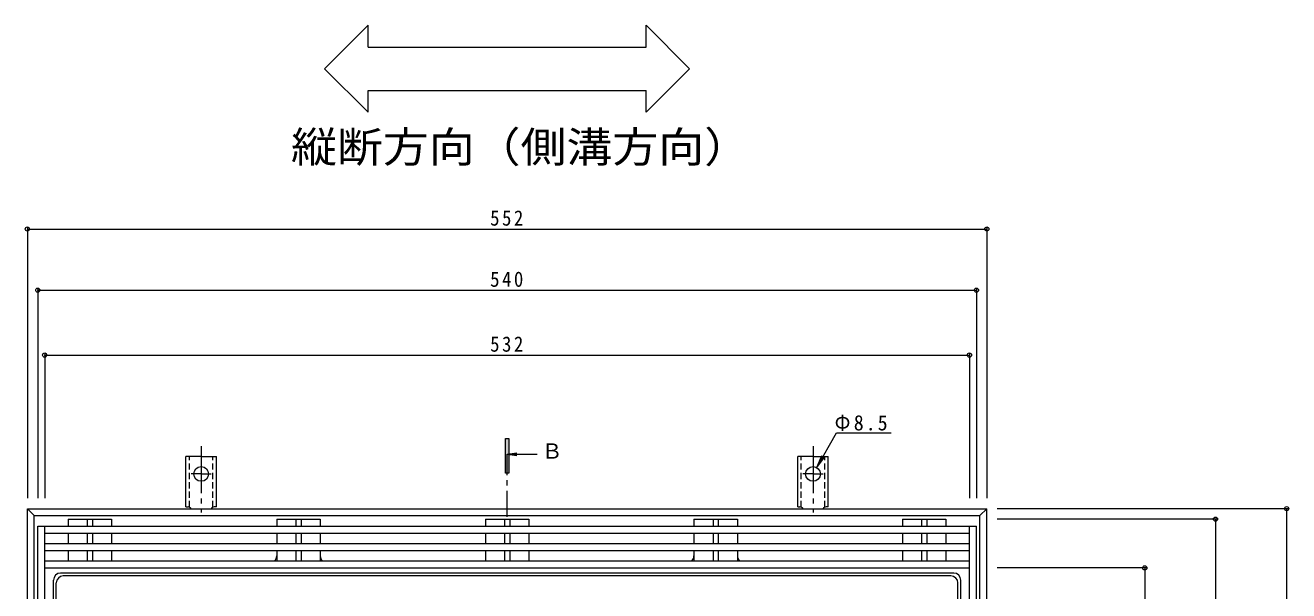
# Model space of a CAD drawing. Units: millimetres at full size, sheet at 1:3. Extents: x -973 to 1153, y -824 to 816.
# Drawn here: x -824 to -97, y 407 to 732 of the extents above; entities that cross this region are included whole.
import ezdxf
from ezdxf.enums import TextEntityAlignment as Align

# ---------------------------------------------------------------- set-up
doc = ezdxf.new("R2010")
doc.units = ezdxf.units.MM
doc.header["$LTSCALE"] = 3
doc.header["$PDMODE"] = 32
doc.header["$PDSIZE"] = 2.4
for name, pattern in [('CHAIN1', [8, 5, -1, 1, -1]), ('CHAIN2', [12, 9, -1, 1, -1]), ('DASHED1', [1.8, 1.2, -0.6])]:
    doc.linetypes.add(name, pattern=pattern)
for name, color, linetype, lineweight in [('4-0', 3, 'Continuous', 9), ('4-1', 2, 'Continuous', 9), ('4-2', 3, 'Continuous', 9), ('4-4', 2, 'Continuous', 9), ('4-5', 7, 'Continuous', 9)]:
    doc.layers.add(name, color=color, linetype=linetype, lineweight=lineweight)
doc.styles.add('ＭＳ ゴシック', font='')
doc.styles.get('ＭＳ ゴシック').set_extended_font_data('MS Gothic')

msp = doc.modelspace()

# ---------------------------------------------------------------- linework, layer by layer
at = {"layer": '4-0'}
for p, q in [((-289.675, 417.314), (-803.644, 417.314)), ((-291.318, 415.671), (-802.001, 415.671)), ((-807.644, 259.33), (-807.644, 413.314)), ((-806.001, 251.83), (-806.001, 411.671)), ((-287.318, 251.83), (-287.318, 411.671)), ((-285.675, 259.33), (-285.675, 413.314))]:
    msp.add_line(p, q, dxfattribs=at)
for centre, start, end in [((-683.16, 427.329), 311.40938, 0), ((-650.16, 427.329), 180, 228.59074), ((-443.159, 427.329), 311.40938, 0), ((-410.159, 427.329), 180, 228.59074), ((-803.644, 413.314), 90, 180), ((-802.001, 411.671), 90, 180), ((-291.318, 411.671), 0, 90), ((-289.675, 413.314), 0, 90)]:
    msp.add_arc(centre, 4, start, end, dxfattribs=at)
at = {"layer": '4-1', "linetype": 'CHAIN2'}
for p, q in [((-722.66, 490.277), (-722.66, 452.165)), ((-370.659, 490.277), (-370.659, 452.165)), ((-722.66, 474.329), (-728.436, 474.329)), ((-722.66, 474.329), (-716.883, 474.329)), ((-370.659, 474.329), (-376.435, 474.329)), ((-370.659, 474.329), (-364.883, 474.329))]:
    msp.add_line(p, q, dxfattribs=at)
at = {"layer": '4-1'}
for p, q in [((-722.66, 484.33), (-731.41, 484.33)), ((-731.41, 455.33), (-731.41, 484.33)), ((-722.66, 484.33), (-713.91, 484.33)), ((-713.91, 455.33), (-713.91, 484.33)), ((-370.659, 484.33), (-379.409, 484.33)), ((-379.409, 455.33), (-379.409, 484.33)), ((-370.659, 484.33), (-361.909, 484.33)), ((-361.909, 455.33), (-361.909, 484.33)), ((-822.66, 454.33), (-270.659, 454.33)), ((-731.41, 455.33), (-730.16, 455.33)), ((-713.91, 455.33), (-715.16, 455.33)), ((-379.409, 455.33), (-378.159, 455.33)), ((-361.909, 455.33), (-363.159, 455.33)), ((-274.659, 450.33), (-270.659, 454.33)), ((-270.659, -97.671), (-270.659, 454.33)), ((-818.66, -93.671), (-818.66, 450.33)), ((-818.66, 450.33), (-274.659, 450.33)), ((-274.659, -93.671), (-274.659, 450.33))]:
    msp.add_line(p, q, dxfattribs=at)
at = {"layer": '4-1', "linetype": 'DASHED1'}
for p, q in [((-729.41, 455.184), (-729.41, 484.33)), ((-715.91, 455.184), (-715.91, 484.33)), ((-377.409, 455.184), (-377.409, 484.33)), ((-363.909, 455.184), (-363.909, 484.33))]:
    msp.add_line(p, q, dxfattribs=at)
at = {"layer": '4-1'}
msp.add_lwpolyline([(-822.66, -97.671), (-822.66, 454.33), (-818.66, 450.33)], dxfattribs=at)
for centre in [(-722.66, 474.329), (-370.659, 474.329)]:
    msp.add_circle(centre, 4.25, dxfattribs=at)
for centre, start, end in [((-730.16, 453.33), 30.00051, 90), ((-715.16, 453.33), 90, 149.99949), ((-378.159, 453.33), 30.00051, 90), ((-363.159, 453.33), 90, 149.99949)]:
    msp.add_arc(centre, 2, start, end, dxfattribs=at)
at = {"layer": '4-2'}
for p, q in [((-816.659, -87.67), (-816.659, 444.329)), ((-816.659, 444.329), (-276.659, 444.329)), ((-812.659, -87.67), (-812.659, 444.329)), ((-799.159, 448.329), (-799.159, 444.329)), ((-799.159, 448.329), (-774.159, 448.329)), ((-788.159, 448.329), (-788.159, 444.329)), ((-785.159, 448.329), (-785.159, 444.329)), ((-774.159, 448.329), (-774.159, 444.329)), ((-679.16, 448.329), (-679.16, 444.329)), ((-679.16, 448.329), (-654.16, 448.329)), ((-668.16, 448.329), (-668.16, 444.329)), ((-665.16, 448.329), (-665.16, 444.329)), ((-654.16, 448.329), (-654.16, 444.329)), ((-559.159, 448.329), (-559.159, 444.329)), ((-559.159, 448.329), (-534.159, 448.329)), ((-548.159, 448.329), (-548.159, 444.329)), ((-545.159, 448.329), (-545.159, 444.329)), ((-534.159, 448.329), (-534.159, 444.329)), ((-439.159, 448.329), (-439.159, 444.329)), ((-439.159, 448.329), (-414.159, 448.329)), ((-428.159, 448.329), (-428.159, 444.329)), ((-425.159, 448.329), (-425.159, 444.329)), ((-414.159, 448.329), (-414.159, 444.329)), ((-319.159, 448.329), (-319.159, 444.329)), ((-319.159, 448.329), (-294.16, 448.329)), ((-308.159, 448.329), (-308.159, 444.329)), ((-305.16, 448.329), (-305.16, 444.329)), ((-294.16, 448.329), (-294.16, 444.329)), ((-280.659, -87.67), (-280.659, 444.329)), ((-276.659, -87.67), (-276.659, 444.329)), ((-812.659, 440.329), (-280.659, 440.329)), ((-799.159, 440.329), (-799.159, 434.329)), ((-788.159, 440.329), (-788.159, 434.329)), ((-785.159, 440.329), (-785.159, 434.329)), ((-774.159, 440.329), (-774.159, 434.329)), ((-679.16, 440.329), (-679.16, 434.329)), ((-668.16, 440.329), (-668.16, 434.329)), ((-665.16, 440.329), (-665.16, 434.329)), ((-654.16, 440.329), (-654.16, 434.329)), ((-559.159, 440.329), (-559.159, 434.329)), ((-548.159, 440.329), (-548.159, 434.329)), ((-545.159, 440.329), (-545.159, 434.329)), ((-534.159, 440.329), (-534.159, 434.329)), ((-439.159, 440.329), (-439.159, 434.329)), ((-428.159, 440.329), (-428.159, 434.329)), ((-425.159, 440.329), (-425.159, 434.329)), ((-414.159, 440.329), (-414.159, 434.329)), ((-319.159, 440.329), (-319.159, 434.329)), ((-308.159, 440.329), (-308.159, 434.329)), ((-305.16, 440.329), (-305.16, 434.329)), ((-294.16, 440.329), (-294.16, 434.329)), ((-812.659, 434.329), (-280.659, 434.329)), ((-812.659, 430.329), (-280.659, 430.329)), ((-799.159, 430.329), (-799.159, 424.329)), ((-788.159, 430.329), (-788.159, 424.329)), ((-785.159, 430.329), (-785.159, 424.329)), ((-774.159, 430.329), (-774.159, 424.329)), ((-679.16, 430.329), (-679.16, 424.329)), ((-668.16, 430.329), (-668.16, 424.329)), ((-665.16, 430.329), (-665.16, 424.329)), ((-654.16, 430.329), (-654.16, 424.329)), ((-559.159, 430.329), (-559.159, 424.329)), ((-548.159, 430.329), (-548.159, 424.329)), ((-545.159, 430.329), (-545.159, 424.329)), ((-534.159, 430.329), (-534.159, 424.329)), ((-439.159, 430.329), (-439.159, 424.329)), ((-428.159, 430.329), (-428.159, 424.329)), ((-425.159, 430.329), (-425.159, 424.329)), ((-414.159, 430.329), (-414.159, 424.329)), ((-319.159, 430.329), (-319.159, 424.329)), ((-308.159, 430.329), (-308.159, 424.329)), ((-305.16, 430.329), (-305.16, 424.329)), ((-294.16, 430.329), (-294.16, 424.329)), ((-812.659, 424.329), (-280.659, 424.329)), ((-812.659, 420.329), (-280.659, 420.329))]:
    msp.add_line(p, q, dxfattribs=at)
at = {"layer": '4-4', "color": 7}
for p, q in [((-822.66, 615.981), (-822.66, 460.33)), ((-822.66, 615.081), (-270.659, 615.081)), ((-270.659, 615.981), (-270.659, 460.33)), ((-816.659, 580.82), (-816.659, 460.33)), ((-816.659, 579.92), (-276.659, 579.92)), ((-276.659, 580.82), (-276.659, 460.33)), ((-812.659, 543.521), (-812.659, 460.33)), ((-812.659, 542.621), (-280.659, 542.621)), ((-280.659, 543.521), (-280.659, 460.33)), ((-97.284, 454.33), (-264.659, 454.33)), ((-98.184, 454.33), (-98.184, -97.671)), ((-138.22, 448.329), (-264.659, 448.329)), ((-139.12, 448.329), (-139.12, -91.671)), ((-178.892, 420.329), (-264.659, 420.329)), ((-179.792, 420.329), (-179.792, -63.67))]:
    msp.add_line(p, q, dxfattribs=at)
for p in [(-822.66, 615.081), (-270.659, 615.081), (-816.659, 579.92), (-276.659, 579.92), (-812.659, 542.621), (-280.659, 542.621), (-98.184, 454.33), (-139.12, 448.329), (-179.792, 420.329)]:
    msp.add_point(p, dxfattribs=at)
at = {"layer": '4-5'}
for p, q in [((-651.634, 707.164), (-626.634, 732.164)), ((-626.634, 719.664), (-626.634, 732.164)), ((-441.686, 707.164), (-466.686, 732.164)), ((-466.686, 719.664), (-466.686, 732.164)), ((-626.634, 719.664), (-466.686, 719.664)), ((-651.634, 707.164), (-626.634, 682.164)), ((-441.686, 707.164), (-466.686, 682.164)), ((-626.634, 682.164), (-626.634, 694.664)), ((-626.634, 694.664), (-466.686, 694.664)), ((-466.686, 682.164), (-466.686, 694.664)), ((-368.534, 478.01), (-357.06, 497.884)), ((-357.06, 497.884), (-325.633, 497.884)), ((-368.534, 478.01), (-365.664, 484.939)), ((-368.534, 478.01), (-363.969, 483.96))]:
    msp.add_line(p, q, dxfattribs=at)
at = {"layer": '4-5', "color": 4}
for p, q in [((-547.66, 494.707), (-545.66, 494.707)), ((-547.66, 474.707), (-547.66, 494.707)), ((-545.66, 494.707), (-545.66, 474.707)), ((-546.66, 485.736), (-541.055, 486.474)), ((-546.66, 485.736), (-529.444, 485.736)), ((-546.66, 485.736), (-541.055, 484.999)), ((-545.66, 474.707), (-547.66, 474.707))]:
    msp.add_line(p, q, dxfattribs=at)
at = {"layer": '4-5', "color": 4, "linetype": 'CHAIN1'}
msp.add_line((-546.66, 449.674), (-546.66, 485.736), dxfattribs=at)
at = {"layer": '4-5', "color": 4}
msp.add_solid([(-547.66, 494.707), (-547.66, 474.707), (-545.66, 494.707), (-545.66, 474.707)], dxfattribs=at)

# ---------------------------------------------------------------- texts
at = {"layer": '4-4', "char_height": 8.798, "attachment_point": 7, "style": 'ＭＳ ゴシック'}
for s, insert in [('\\T1.27;\\W0.9;552', (-556.41, 616.881)), ('\\T1.27;\\W0.9;540', (-556.409, 581.72)), ('\\T1.27;\\W0.9;532', (-556.409, 544.421))]:
    msp.add_mtext(s, dxfattribs=dict(at, insert=insert))
at = {"layer": '4-5', "color": 6, "style": 'ＭＳ ゴシック', "width": 1.1}
msp.add_text('縦断方向（側溝方向）', height=17.6, dxfattribs=at).set_placement((-670.957, 648.125), align=Align.BOTTOM_LEFT)
at = {"layer": '4-5', "color": 2, "style": 'ＭＳ ゴシック'}
msp.add_text('Ｂ', height=8.798, dxfattribs=at).set_placement((-526.825, 480.438), align=Align.BOTTOM_LEFT)
at = {"layer": '4-5', "color": 2, "insert": (-358.253, 499.029), "char_height": 8.798, "attachment_point": 7, "style": 'ＭＳ ゴシック'}
msp.add_mtext('\\T1.21;\\W0.95;Φ8.5', dxfattribs=at)

doc.saveas('drawing.dxf')
